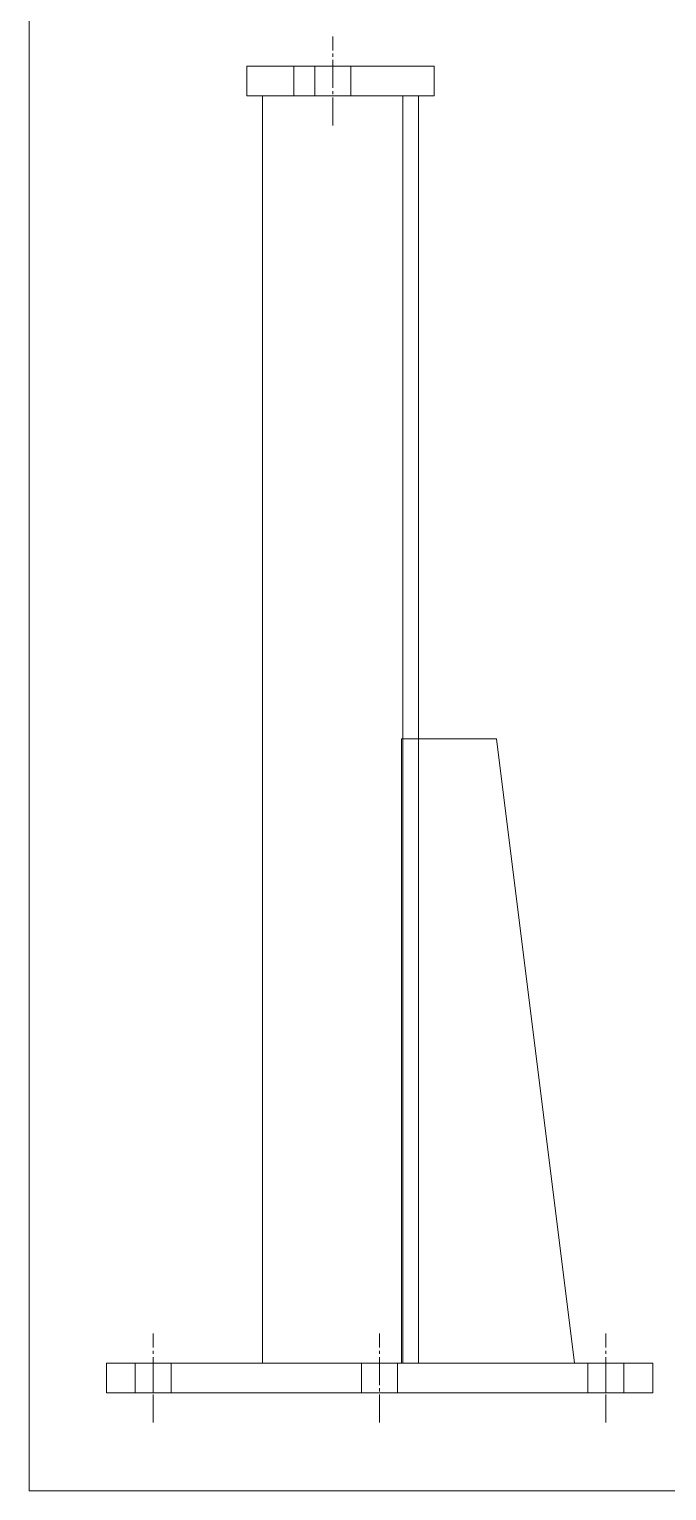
# Model space of a CAD drawing. Units: millimetres at full size. Extents: x -1520 to 2641, y -863 to 1600.
# Drawn here: x 555 to 964, y -736 to 200 of the extents above; entities that cross this region are included whole.
import ezdxf

# ---------------------------------------------------------------- set-up
doc = ezdxf.new("R2010")
doc.units = ezdxf.units.MM
doc.header["$LTSCALE"] = 2
doc.linetypes.add('CHAIN2', pattern=[12, 9, -1, 1, -1])
for name, color, linetype, lineweight in [('0-1_Defpoints', 134, 'Continuous', 9), ('0-4_01_外形線', 134, 'Continuous', 9), ('0-5_03_かくれ線', 5, 'Continuous', 9), ('0-6_04_中心線', 4, 'CHAIN2', 9)]:
    doc.layers.add(name, color=color, linetype=linetype, lineweight=lineweight)

msp = doc.modelspace()

# ---------------------------------------------------------------- linework, layer by layer
at = {"layer": '0-1_Defpoints'}
msp.add_lwpolyline([(555.375, -736.091), (1519.521, -736.091), (1519.521, 736.091), (555.375, 736.091)], close=True, dxfattribs=at)
at = {"layer": '0-4_01_外形線'}
for p, q in [((724.861, 157.586), (724.861, 176.586)), ((704.861, -654.413), (704.861, 157.586)), ((794.861, -654.413), (794.861, 157.586)), ((804.861, -654.413), (804.861, 157.586)), ((604.861, -673.413), (604.861, -654.413)), ((604.861, -654.413), (954.861, -654.413)), ((634.861, -673.413), (634.861, -654.413)), ((924.861, -673.413), (924.861, -654.413)), ((954.861, -673.413), (954.861, -654.413)), ((604.861, -673.413), (954.861, -673.413))]:
    msp.add_line(p, q, dxfattribs=at)
for points in [[(694.861, 157.586), (814.861, 157.586), (814.861, 176.586), (694.861, 176.586)], [(804.861, -654.413), (804.861, -254.414), (854.861, -254.414), (904.861, -654.413)]]:
    msp.add_lwpolyline(points, close=True, dxfattribs=at)
at = {"layer": '0-5_03_かくれ線'}
for p, q in [((738.361, 157.586), (738.361, 176.586)), ((761.361, 157.586), (761.361, 176.586)), ((623.361, -673.413), (623.361, -654.413)), ((646.361, -673.413), (646.361, -654.413)), ((768.361, -673.413), (768.361, -654.413)), ((791.361, -673.413), (791.361, -654.413)), ((913.361, -673.413), (913.361, -654.413)), ((936.361, -673.413), (936.361, -654.413))]:
    msp.add_line(p, q, dxfattribs=at)
msp.add_lwpolyline([(793.861, -654.413), (804.861, -654.413), (804.861, -254.414), (793.861, -254.414)], close=True, dxfattribs=at)
at = {"layer": '0-6_04_中心線'}
for p, q in [((749.861, 138.586), (749.861, 195.586)), ((634.861, -692.413), (634.861, -635.413)), ((779.861, -692.413), (779.861, -635.413)), ((924.861, -692.413), (924.861, -635.413))]:
    msp.add_line(p, q, dxfattribs=at)

doc.saveas('drawing.dxf')
